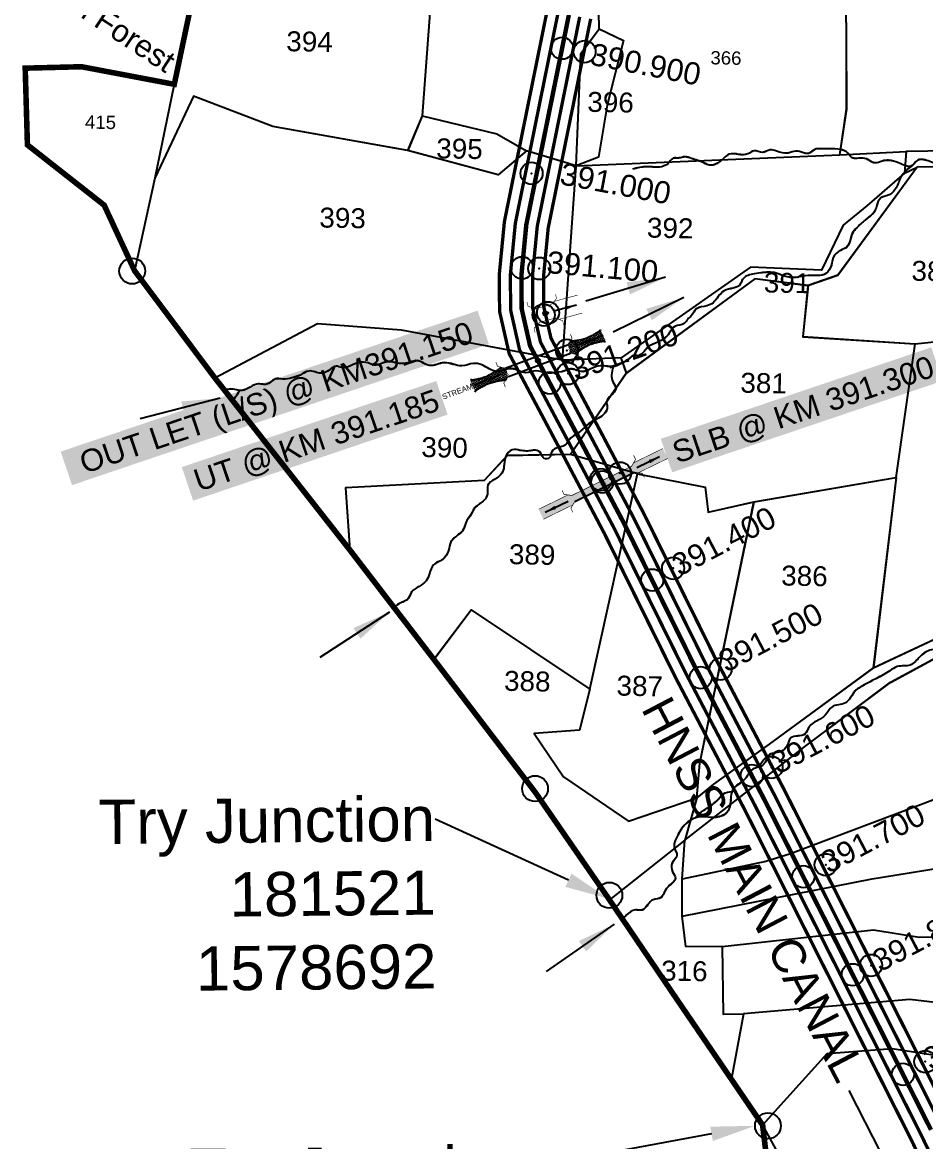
# Model space of a CAD drawing. Header units: feet. Extents: x 179896 to 184839, y 1575469 to 1580427.
# Drawn here: x 181028 to 181844, y 1578459 to 1579470 of the extents above; entities that cross this region are included whole.
import ezdxf
from ezdxf import colors
from ezdxf.entities.mleader import LeaderData, LeaderLine
from ezdxf.enums import TextEntityAlignment as Align
from ezdxf.math import Vec2, Vec3

# ---------------------------------------------------------------- set-up
doc = ezdxf.new("R2010")
doc.units = ezdxf.units.FT
doc.header["$LTSCALE"] = 15
doc.header["$MEASUREMENT"] = 0
doc.header["$PDMODE"] = 32
doc.header["$PDSIZE"] = 20
doc.linetypes.add('ACAD_ISO02W100', pattern=[15, 12, -3])
doc.linetypes.add('HIDDEN2', pattern=[0.1875, 0.125, -0.0625])
for name, color, linetype in [('CANAL1', 7, 'Continuous'), ('CSMark', 72, 'Continuous'), ('PLOT', 7, 'Continuous'), ('PLOT NO', 7, 'Continuous'), ('STRUCTURE', 5, 'Continuous'), ('TANKS-STREAM', 4, 'Continuous'), ('VILLAGE STONES', 240, 'Continuous')]:
    doc.layers.add(name, color=color, linetype=linetype)
doc.layers.add('VILLAGE BOUNDRY', color=5, linetype='HIDDEN2', lineweight=100)
doc.styles.get("Standard").update_dxf_attribs({"font": 'arial.ttf'})
doc.dimstyles.get("Standard").update_dxf_attribs({"dimtxt": 0.18, "dimasz": 35, "dimexe": 0.18, "dimexo": 0.0625, "dimgap": 0.09, "dimtad": 0, "dimtih": 1, "dimtoh": 1, "dimdec": 4, "dimzin": 0, "dimdsep": 46, "dimtxsty": 'Standard', "dimcen": 0.09, "dimadec": 0, "dimazin": 0, "dimtfac": 1, "dimtdec": 4, "dimtofl": 0, "dimtmove": 0, "dimatfit": 3, "dimfxl": 1, "dimtolj": 1, "dimtzin": 0, "dimarcsym": 0})

# ---------------------------------------------------------------- blocks, each defined once
blk = doc.blocks.new('UT')
at = {"layer": 'STRUCTURE'}
h = blk.add_hatch(dxfattribs=at)
h.set_pattern_fill('DASH', color=150, scale=8, angle=-39.6278, style=0)
h.set_pattern_definition([(320.372247933, (-4370.464, -6260.8811), (1.40800153113, 0.132407282), [1, -1])])
h.paths.add_polyline_path([(765163, 1700681.9), (765165.6, 1700680.6), (765167.2, 1700680.3), (765169.1, 1700680), (765172.4, 1700679.6), (765176.4, 1700679.3), (765179.5, 1700679.5), (765183.1, 1700679.9), (765187.7, 1700680.9), (765188.9, 1700681.2), (765193.1, 1700682.2), (765196.1, 1700680.2), (765196.1, 1700672.2), (765193.1, 1700670.2), (765190.5, 1700670.8), (765188.1, 1700671.3), (765185.5, 1700671.8), (765183.6, 1700672.1), (765181, 1700672.5), (765180.3, 1700672.5), (765178.5, 1700672.6), (765176.7, 1700672.6), (765174.6, 1700672.5), (765172.5, 1700672.3), (765170.4, 1700672), (765168.5, 1700671.7), (765166.1, 1700671.2), (765165, 1700670.8), (765163, 1700669.7)])
h.paths.add_polyline_path([(765259.1, 1700682.2), (765256.1, 1700680.2), (765256.1, 1700672.2), (765259.1, 1700670.2), (765261.9, 1700671), (765264.4, 1700671.6), (765266.4, 1700672), (765269.1, 1700672.5), (765272.7, 1700673), (765276.1, 1700673.1), (765278.6, 1700672.9), (765281.2, 1700672.7), (765283.9, 1700672.3), (765286.4, 1700671.9), (765288, 1700671.3), (765289.2, 1700670.6), (765289.1, 1700682.7), (765287.6, 1700681.8), (765285.7, 1700681.2), (765283, 1700680.7), (765281.2, 1700680.4), (765276.7, 1700679.9), (765272.7, 1700679.9), (765268.7, 1700680.3), (765264.8, 1700681), (765261.2, 1700681.7)])
at = {"layer": 'STRUCTURE', "color": 150, "const_width": 0.628}
for points in [[(765190.1, 1700688.2), (765190.1, 1700684.2), (765196.1, 1700680.2), (765256.1, 1700680.2), (765262.1, 1700684.2), (765262.1, 1700688.2)], [(765190.1, 1700664.2), (765190.1, 1700668.2), (765196.1, 1700672.2), (765256.1, 1700672.2), (765262.1, 1700668.2), (765262.1, 1700664.2)]]:
    blk.add_lwpolyline(points, dxfattribs=at)
at = {"layer": 'STRUCTURE', "color": 150}
for points in [[(765196.1, 1700680.2), (765256.1, 1700680.2)], [(765196.1, 1700672.2), (765256.1, 1700672.2)], [(765196.1, 1700672.2), (765256.1, 1700672.2)]]:
    blk.add_lwpolyline(points, dxfattribs=at)
at = {"layer": 'STRUCTURE', "color": 0}
blk.add_circle((765226.1, 1700676.2), 1.89, dxfattribs=at)
at = {"layer": 'STRUCTURE', "color": 150}
for points in [[(765163, 1700681.9), (765164.4, 1700681.1), (765167.9, 1700680.2), (765171.2, 1700679.8), (765176.1, 1700679.4), (765184.7, 1700680.3), (765193.1, 1700682.2)], [(765289.1, 1700682.7), (765287.8, 1700681.9), (765284.3, 1700680.9), (765280.9, 1700680.4), (765276.1, 1700679.8), (765267.4, 1700680.5), (765259.1, 1700682.2)], [(765163, 1700669.7), (765164.3, 1700670.6), (765167.8, 1700671.6), (765171.2, 1700672.1), (765176, 1700672.6), (765184.7, 1700672), (765193.1, 1700670.2)], [(765289.2, 1700670.6), (765287.8, 1700671.4), (765284.2, 1700672.3), (765280.9, 1700672.7), (765276.1, 1700673.1), (765267.4, 1700672.2), (765259.1, 1700670.2)]]:
    blk.add_spline(points, degree=3, dxfattribs=at)
at = {"layer": 'STRUCTURE', "color": 0}
blk.add_text('STREAM', height=5, dxfattribs=at).set_placement((765148.2, 1700675.8), align=Align.MIDDLE_CENTER)
for points in [[(765190.9, 1700676), (765164.2, 1700675.8)], [(765289.3, 1700676.7), (765265.4, 1700676.4)]]:
    blk.add_leader(points, dimstyle='Standard', override={"dimasz": 10, "dimgap": 0.09, "dimtad": 0}, dxfattribs=at)
blk = doc.blocks.new('OT')
at = {"layer": 'STRUCTURE', "color": 190}
for points, const_width in [([(769775.2, 1706601.8), (769775.2, 1706597.8), (769769.2, 1706593.8), (769761.8, 1706593.8), (769754.4, 1706593.8), (769748.4, 1706597.8), (769748.4, 1706601.8)], 0.5), ([(769751.4, 1706595.8), (769729.4, 1706595.8)], 0.5), ([(769761.8, 1706593.8), (769761.8, 1706581)], 2.5), ([(769751.4, 1706579), (769729.4, 1706579)], 0.5), ([(769748.4, 1706573), (769748.4, 1706577), (769754.4, 1706581), (769761.8, 1706581), (769761.8, 1706581), (769761.8, 1706581), (769769.2, 1706581), (769775.2, 1706577), (769775.2, 1706573)], 0.5)]:
    blk.add_lwpolyline(points, dxfattribs=dict(at, const_width=const_width))
at = {"layer": 'STRUCTURE', "color": 0}
blk.add_circle((769761.8, 1706587.4), 1.87, dxfattribs=at)
blk.add_leader([(769732.6, 1706587.4), (769753.8, 1706587.4)], dimstyle='Standard', override={"dimasz": 10, "dimgap": 0.09, "dimtad": 0}, dxfattribs=at)
blk = doc.blocks.new('SLB')
at = {"layer": 'STRUCTURE'}
h = blk.add_hatch(dxfattribs=at)
h.set_pattern_fill('DOTS', color=6, scale=20, angle=320.3722, style=0)
h.set_pattern_definition([(320.372247934, (-159.4327, -72.9564), (1.2786241598, 0.5641323054), [0, -1.25])])
h.paths.add_polyline_path([(769699.5, 1706871.1), (769699.5, 1706861.1), (769729.1, 1706861.1), (769732.1, 1706863.1), (769792.1, 1706863.1), (769795.1, 1706861.1), (769824.7, 1706861.1), (769824.7, 1706871.1), (769795.1, 1706871.1), (769792.1, 1706869.1), (769732.1, 1706869.1), (769729.1, 1706871.1)])
at = {"layer": 'STRUCTURE', "color": 6, "const_width": 0.628}
for points in [[(769726.1, 1706877.1), (769726.1, 1706873.1), (769732.1, 1706869.1), (769792.1, 1706869.1), (769798.1, 1706873.1), (769798.1, 1706877.1)], [(769726.1, 1706855.1), (769726.1, 1706859.1), (769732.1, 1706863.1), (769792.1, 1706863.1), (769798.1, 1706859.1), (769798.1, 1706855.1)]]:
    blk.add_lwpolyline(points, dxfattribs=at)
at = {"layer": 'STRUCTURE', "color": 6, "linetype": 'ACAD_ISO02W100', "ltscale": 0.5, "const_width": 0.5}
for points in [[(769699.5, 1706871.1), (769729.1, 1706871.1)], [(769795.1, 1706871.1), (769824.7, 1706871.1)], [(769699.5, 1706861.1), (769729.1, 1706861.1)], [(769795.1, 1706861.1), (769824.7, 1706861.1)]]:
    blk.add_lwpolyline(points, dxfattribs=at)
at = {"layer": 'STRUCTURE', "color": 6}
blk.add_lwpolyline([(769732.1, 1706863.1), (769792.1, 1706863.1)], dxfattribs=at)
blk.add_lwpolyline([(769732.1, 1706863.1), (769792.1, 1706863.1)], dxfattribs=at)
at = {"layer": 'STRUCTURE', "color": 0}
blk.add_circle((769762.1, 1706866.1), 1.24, dxfattribs=at)
for points in [[(769703.8, 1706866), (769726.7, 1706866)], [(769818.6, 1706865.8), (769795.7, 1706865.8)]]:
    blk.add_leader(points, dimstyle='Standard', override={"dimasz": 10, "dimgap": 0.09, "dimtad": 0}, dxfattribs=at)

msp = doc.modelspace()

# ---------------------------------------------------------------- linework, layer by layer
at = {"layer": 'CANAL1', "color": 1, "const_width": 3}
for points in [[(181502.1, 1579481), (181463.5, 1579290.5), (181458.9, 1579243), (181459.1, 1579209.3), (181467.8, 1579171), (181516.4, 1579079.6), (181553.8, 1579008.6), (181618.1, 1578878.5), (181681.1, 1578758.1), (181831.3, 1578460.5), (181881.5, 1578356)], [(181541.5, 1579473.7), (181503.1, 1579284.6), (181498.9, 1579241.2), (181499, 1579213.9), (181505.6, 1579185), (181551.7, 1579098.3), (181589.4, 1579026.8), (181653.7, 1578896.7), (181716.7, 1578776.4), (181867.2, 1578478.2)]]:
    msp.add_lwpolyline(points, dxfattribs=at)
at = {"layer": 'CANAL1', "color": 5, "const_width": 3}
for points in [[(181512, 1579479.2), (181473.4, 1579289.1), (181468.9, 1579242.6), (181469.1, 1579210.5), (181477.2, 1579174.5), (181525.2, 1579084.2), (181562.7, 1579013.2), (181627, 1578883), (181690, 1578762.7), (181840.2, 1578465), (181890.3, 1578360.8)], [(181531.6, 1579475.5), (181493.2, 1579286.1), (181488.9, 1579241.7), (181489, 1579212.8), (181496.1, 1579181.5), (181542.9, 1579093.6), (181580.5, 1579022.3), (181644.8, 1578892.1), (181707.8, 1578771.8), (181858.2, 1578473.8)]]:
    msp.add_lwpolyline(points, dxfattribs=at)
at = {"layer": 'CANAL1', "color": 1, "linetype": 'HIDDEN2', "ltscale": 5, "const_width": 4}
msp.add_lwpolyline([(181521.8, 1579477.3), (181483.3, 1579287.6), (181478.9, 1579242.1), (181479.1, 1579211.6), (181486.7, 1579178), (181534, 1579088.9), (181571.6, 1579017.7), (181635.9, 1578887.6), (181698.9, 1578767.2), (181849.2, 1578469.4)], dxfattribs=at)
at = {"layer": 'CSMark', "color": 3}
for p in [(181515.7, 1579447.1), (181479.5, 1579248.6), (181479.5, 1579248.6), (181504.5, 1579144.5), (181550.8, 1579057.1), (181597.1, 1578966.3), (181640.9, 1578878.1), (181687.2, 1578789.5), (181733.8, 1578698.2), (181778.5, 1578609.5), (181823.9, 1578519.6)]:
    msp.add_point(p, dxfattribs=at)
at = {"layer": 'CSMark', "color": 2}
for p in [(181536, 1579444), (181488, 1579334, 2), (181495, 1579248), (181499, 1579206), (181503, 1579208, 5), (181520, 1579174, 6), (181521, 1579153), (181568, 1579063), (181552, 1579055), (181616, 1578977), (181659, 1578886), (181705, 1578797), (181754, 1578709), (181795, 1578618), (181844, 1578531)]:
    msp.add_point(p, dxfattribs=at)
at = {"layer": 'PLOT', "lineweight": -2}
for points in [[(181528.3, 1579340.8), (181532.6, 1579442.4), (181549.2, 1579464.6), (181548.7, 1579495.3), (181508.7, 1579589.3), (181491.9, 1579600.3), (181520.5, 1579654.1), (181509.1, 1579724.8), (181505.5, 1579751.9), (181524.2, 1579787.2), (181523, 1579882), (181481.5, 1580006.3), (181500.5, 1580036.7)], [(181528.3, 1579340.8), (181532.6, 1579442.5), (181549.3, 1579464.7), (181548.7, 1579495.4), (181508.7, 1579589.4), (181491.9, 1579600.4), (181520.5, 1579654.1), (181509.1, 1579724.8), (181505.5, 1579751.9), (181524.2, 1579787.3), (181523, 1579882.1), (181481.6, 1580006.3), (181500.5, 1580036.7)], [(181185.4, 1579513.8), (181291.2, 1579518.6), (181375.4, 1579517.8), (181396, 1579479.1), (181389.2, 1579386), (181376.1, 1579354.7)], [(181185.4, 1579513.8), (181291.2, 1579518.6), (181375.3, 1579517.8), (181396, 1579479), (181389.2, 1579386), (181376, 1579354.7)], [(181528.3, 1579340.8), (181766.7, 1579350.8), (181773, 1579392.1), (181772.7, 1579461.2), (181771.9, 1579516.7)], [(181528.3, 1579340.8), (181766.7, 1579350.7), (181772.9, 1579392.1), (181772.7, 1579461.1), (181771.8, 1579516.6)], [(181549.3, 1579464.7), (181571.3, 1579454.2), (181556.4, 1579395.8), (181548.7, 1579348.7), (181528.3, 1579340.8)], [(181549.2, 1579464.6), (181571.3, 1579454.2), (181556.4, 1579395.7), (181548.7, 1579348.7), (181528.3, 1579340.8)], [(181165, 1579414.5), (181147.5, 1579329.7)], [(181165, 1579414.5), (181147.5, 1579329.6)], [(181825.2, 1579334.2), (181791.3, 1579304.7), (181769.8, 1579287.3), (181750.2, 1579246.5), (181686, 1579249.3), (181569, 1579167.3), (181516.1, 1579165.2), (181528.3, 1579340.8), (181483.5, 1579354.4), (181457.8, 1579332.6), (181376.1, 1579354.7), (181254.1, 1579376.5), (181182.5, 1579403.9), (181147.5, 1579329.7), (181129.1, 1579246)], [(181825.2, 1579334.1), (181791.2, 1579304.7), (181769.7, 1579287.2), (181750.2, 1579246.5), (181686, 1579249.3), (181569, 1579167.2), (181516.1, 1579165.1), (181528.3, 1579340.8), (181483.5, 1579354.4), (181457.8, 1579332.6), (181376, 1579354.7), (181254.1, 1579376.4), (181182.5, 1579403.8), (181147.5, 1579329.6), (181129.1, 1579245.9)], [(181389.2, 1579386), (181456.7, 1579369.8), (181483.5, 1579354.4)], [(181389.2, 1579386), (181456.7, 1579369.7), (181483.5, 1579354.4)], [(182032.2, 1579374.8), (181931.4, 1579351), (181885.2, 1579354.7), (181826.9, 1579353.8), (181825.2, 1579334.2), (181836.7, 1579339.5)], [(182032.2, 1579374.8), (181931.4, 1579351), (181885.2, 1579354.7), (181826.9, 1579353.8), (181825.2, 1579334.1), (181836.6, 1579339.5)], [(182034.4, 1579363.6), (181920.8, 1579340.2), (181836.7, 1579339.5), (181764.9, 1579241.9), (181738, 1579232.5), (181733.4, 1579186.4), (181835, 1579179.8), (181917.6, 1579188.5), (181917.3, 1579276.8), (181920.8, 1579340.2)], [(182034.4, 1579363.5), (181920.8, 1579340.1), (181836.6, 1579339.5), (181764.9, 1579241.8), (181737.9, 1579232.4), (181733.4, 1579186.3), (181835, 1579179.8), (181917.5, 1579188.5), (181917.3, 1579276.7), (181920.8, 1579340.1)], [(181766.7, 1579350.8), (181826.9, 1579353.8)], [(181766.7, 1579350.7), (181826.9, 1579353.8)], [(181738, 1579232.5), (181689.8, 1579238.8), (181573.9, 1579153.6), (181569, 1579167.3)], [(181737.9, 1579232.4), (181689.8, 1579238.8), (181573.9, 1579153.5), (181569, 1579167.2)], [(181516.1, 1579165.2), (181370.4, 1579192.4), (181294.6, 1579198.1), (181201.8, 1579149)], [(181516.1, 1579165.1), (181370.4, 1579192.4), (181294.6, 1579198), (181201.8, 1579148.9)], [(181626.6, 1578731.3), (181734.8, 1578815.5), (181812.7, 1578874), (181895.2, 1578918.7), (181967.1, 1578930.6), (181997.5, 1578929.3), (182071.4, 1578958.9), (182128.7, 1578975.6), (182195.1, 1578962.2), (182242.7, 1579013), (182373.4, 1579015.2), (182429, 1579053.8), (182418.7, 1579073.3), (182373.9, 1579152.2), (182360.1, 1579176.4), (182315.3, 1579190.6)], [(181626.6, 1578731.3), (181734.7, 1578815.5), (181812.7, 1578873.9), (181895.2, 1578918.7), (181967.1, 1578930.5), (181997.5, 1578929.2), (182071.4, 1578958.9), (182128.6, 1578975.6), (182195.1, 1578962.2), (182242.7, 1579013), (182373.4, 1579015.2), (182429, 1579053.7), (182418.7, 1579073.2), (182373.8, 1579152.1), (182360.1, 1579176.4), (182315.3, 1579190.6)], [(181797, 1578886.9), (181867.1, 1578919.8), (181912.8, 1578937.6), (181935.4, 1579185.5), (181917.5, 1579188.5)], [(181797.1, 1578886.9), (181867.1, 1578919.8), (181912.8, 1578937.6), (181935.4, 1579185.6), (181917.6, 1579188.5)], [(181583.8, 1579062.4), (181645, 1579050.4), (181647.7, 1579027.6), (181689.2, 1579037.2), (181817.6, 1579059), (181835, 1579179.8)], [(181583.8, 1579062.3), (181645, 1579050.3), (181647.7, 1579027.6), (181689.1, 1579037.1), (181817.6, 1579059), (181835, 1579179.8)], [(181573.9, 1579153.6), (181523.4, 1579079.9), (181465.9, 1579078.9), (181445.3, 1579056.5), (181319.8, 1579049.8), (181323.8, 1578993.6)], [(181573.9, 1579153.5), (181523.3, 1579079.8), (181465.9, 1579078.8), (181445.3, 1579056.4), (181319.8, 1579049.8), (181323.7, 1578993.5)], [(181399.7, 1578894.7), (181433.3, 1578939.5), (181540.6, 1578867.7), (181583.8, 1579062.4), (181523.4, 1579079.9)], [(181399.7, 1578894.6), (181433.3, 1578939.5), (181540.6, 1578867.6), (181583.8, 1579062.3), (181523.3, 1579079.8)], [(181817.6, 1579059), (181797.1, 1578886.9), (181702.8, 1578817.9), (181652.7, 1578781.8), (181637.5, 1578769.4)], [(181817.6, 1579059), (181797, 1578886.9), (181702.8, 1578817.9), (181652.6, 1578781.8), (181637.5, 1578769.4)], [(181637.5, 1578769.4), (181640.1, 1578800.9), (181689.2, 1579037.2)], [(181637.5, 1578769.4), (181640.1, 1578800.9), (181689.1, 1579037.1)], [(181997.5, 1578929.3), (182013.1, 1578916.9), (182035.8, 1578873.1), (182023.6, 1578827.4), (182031.7, 1578811.9), (182027.8, 1578794.2), (181871.6, 1578775.3), (181722.3, 1578718.8), (181700, 1578711.9), (181624.3, 1578696)], [(181997.5, 1578929.2), (182013.1, 1578916.9), (182035.8, 1578873.1), (182023.5, 1578827.4), (182031.7, 1578811.9), (182027.8, 1578794.2), (181871.6, 1578775.2), (181722.2, 1578718.8), (181700, 1578711.8), (181624.3, 1578695.9)], [(181540.6, 1578867.7), (181531.3, 1578830.6), (181490.5, 1578827.6), (181517, 1578788.5), (181575.7, 1578748.5), (181637.5, 1578769.4), (181626.6, 1578731.3), (181558.5, 1578677.2)], [(181540.6, 1578867.6), (181531.3, 1578830.6), (181490.5, 1578827.6), (181517, 1578788.4), (181575.7, 1578748.5), (181637.5, 1578769.4), (181626.6, 1578731.3), (181558.5, 1578677.2)], [(181624.1, 1578662.5), (181796, 1578696.4), (181881.8, 1578710), (181895, 1578717.3), (181980.5, 1578722.8), (182073.4, 1578727.1), (182072.9, 1578779.4), (182058.8, 1578783), (182061.4, 1578806.9), (182031.7, 1578811.9)], [(181624.1, 1578662.4), (181796, 1578696.4), (181881.7, 1578710), (181895, 1578717.2), (181980.5, 1578722.8), (182073.4, 1578727.1), (182072.9, 1578779.4), (182058.8, 1578782.9), (182061.3, 1578806.9), (182031.7, 1578811.9)], [(182240.7, 1578761.7), (182233, 1578740.8), (182215.2, 1578682), (182206.3, 1578699.4), (182139.9, 1578665.2), (182120.6, 1578632.3), (182114.5, 1578631.6), (182073.9, 1578630.8), (182060.8, 1578633.4), (182060.9, 1578646.2), (181838.5, 1578643.2), (181797.2, 1578650), (181660.4, 1578634.9), (181627.5, 1578635), (181624.1, 1578662.5), (181624.3, 1578696), (181626.6, 1578731.3)], [(182240.6, 1578761.7), (182232.9, 1578740.8), (182215.2, 1578682), (182206.3, 1578699.4), (182139.9, 1578665.2), (182120.6, 1578632.2), (182114.5, 1578631.5), (182073.9, 1578630.8), (182060.8, 1578633.3), (182060.9, 1578646.2), (181838.5, 1578643.1), (181797.2, 1578649.9), (181660.4, 1578634.8), (181627.5, 1578635), (181624.1, 1578662.4), (181624.3, 1578695.9), (181626.6, 1578731.3)], [(181660.4, 1578634.9), (181661.3, 1578574), (181679.6, 1578574.1), (181668.9, 1578515.9)], [(181660.4, 1578634.8), (181661.3, 1578573.9), (181679.6, 1578574.1), (181668.8, 1578515.8)], [(181696.9, 1578473.7), (181755.4, 1578538.3), (181814.2, 1578542.9), (181874.3, 1578533.6), (182037.6, 1578505.4), (182052.5, 1578554.3), (182072.6, 1578586.7), (182073.9, 1578630.8)], [(181697, 1578473.7), (181755.4, 1578538.4), (181814.2, 1578543), (181874.4, 1578533.6), (182037.6, 1578505.5), (182052.5, 1578554.4), (182072.7, 1578586.7), (182073.9, 1578630.8)], [(182052.5, 1578554.4), (181985.7, 1578568.7), (181830.1, 1578587.3), (181679.6, 1578574.1)], [(182052.5, 1578554.3), (181985.7, 1578568.7), (181830.1, 1578587.2), (181679.6, 1578574.1)], [(181696.9, 1578473.7), (181740.1, 1578394.9), (181770.7, 1578333)], [(181697, 1578473.7), (181740.1, 1578395), (181770.7, 1578333)]]:
    msp.add_lwpolyline(points, dxfattribs=at)
at = {"layer": 'TANKS-STREAM', "lineweight": -2}
for points in [[(182719.8, 1579513.7), (182715.2, 1579515.5), (182709.6, 1579518.9), (182703.9, 1579523.7), (182698.7, 1579526.5), (182691.5, 1579527.7), (182686.9, 1579533), (182683.8, 1579536.6), (182680.7, 1579540.6), (182676.1, 1579542.3), (182670.4, 1579544.4), (182665.3, 1579549.2), (182658.4, 1579558.8), (182652.9, 1579561.6), (182648.2, 1579566.3), (182645.7, 1579571.6), (182636.3, 1579576.9), (182625.9, 1579582.9), (182617.5, 1579588.7), (182604.3, 1579596.7), (182595.4, 1579604.6), (182590.5, 1579608.6), (182581.1, 1579609.3), (182572.9, 1579612), (182563.6, 1579616.3), (182557, 1579620.1), (182549.7, 1579622.1), (182542.5, 1579623.7), (182535.5, 1579628.2), (182525.3, 1579629.3), (182519.2, 1579634.1), (182515.2, 1579637.1), (182508.8, 1579640.2), (182501.1, 1579643.1), (182496.5, 1579649), (182490.7, 1579651.7), (182471.6, 1579652.8), (182459.2, 1579652.6), (182450.1, 1579652.2), (182444.8, 1579651.4), (182438.3, 1579647.3), (182431.6, 1579646.5), (182426.2, 1579646.7), (182417.7, 1579643.4), (182411.8, 1579640.2), (182404.7, 1579639.9), (182399.5, 1579637.6), (182390.4, 1579632.3), (182380.9, 1579630.1), (182378, 1579629.3), (182374.2, 1579624.2), (182370.1, 1579616.6), (182361.4, 1579613.5), (182356.7, 1579608), (182354.3, 1579603.8), (182347.2, 1579601.7), (182344, 1579598.2), (182335.4, 1579590.3), (182324.5, 1579584.2), (182313.7, 1579573.8), (182308.6, 1579571.5), (182306.5, 1579566.5), (182301.7, 1579560.6), (182289.3, 1579557.8), (182281.9, 1579550.6), (182277.4, 1579545.1), (182268.7, 1579547.2), (182259, 1579545.1), (182251.9, 1579545.1), (182243.6, 1579547.6), (182232.6, 1579550.7), (182227.7, 1579547.7), (182223.2, 1579540.5), (182221, 1579533.9), (182217.9, 1579526.9), (182211.6, 1579524), (182208.2, 1579518), (182207.7, 1579509.4), (182203.9, 1579504.1), (182198.4, 1579499.9), (182195, 1579493), (182188.2, 1579483.9), (182176.5, 1579476.6), (182170.6, 1579469.3), (182156.4, 1579456), (182153.3, 1579447.8), (182150.6, 1579436.2), (182146.1, 1579427.1), (182145, 1579419.3), (182141.8, 1579408.7), (182131.4, 1579401.5), (182125.4, 1579394.4), (182117.6, 1579390.9), (182109.2, 1579387.8), (182104.2, 1579383.2), (182097.2, 1579383), (182089, 1579382.5), (182080.4, 1579379.5), (182070.4, 1579376.8), (182059.9, 1579376.6), (182043.4, 1579372), (182027.7, 1579367.2), (182017.7, 1579367.2), (182010.5, 1579364.9), (182000.6, 1579361.6), (181994.5, 1579361.4), (181990.6, 1579361.7), (181984.7, 1579357.9), (181976.1, 1579355.7), (181967.5, 1579354.4), (181950.9, 1579350.2), (181943.2, 1579350.8), (181936.7, 1579348.5), (181930.6, 1579345.6), (181922.2, 1579346.4), (181912, 1579347.6), (181906.2, 1579346.5), (181895.7, 1579345.2), (181891.6, 1579347), (181882.1, 1579345.7), (181875, 1579346.9), (181869, 1579349.1), (181860.4, 1579347.4), (181852.7, 1579343.5), (181846.5, 1579345.3), (181836.4, 1579345.4), (181832.1, 1579341), (181819.8, 1579343.5), (181810.9, 1579345.8), (181805, 1579345.1), (181798.5, 1579343.4), (181793.7, 1579345.6), (181787.8, 1579347.8), (181777.4, 1579348.4), (181774.1, 1579352.3), (181767.4, 1579355.6), (181757.1, 1579356.1), (181749.4, 1579356.3), (181744.2, 1579355.7), (181738.3, 1579352), (181733.9, 1579352.7), (181727.1, 1579354.2), (181720, 1579352.4), (181709.6, 1579354.1), (181703.7, 1579355.2), (181697, 1579353), (181689.2, 1579354.4), (181683.6, 1579351.6), (181675.2, 1579351.2), (181666.7, 1579351.3), (181662.1, 1579348), (181654, 1579342.2), (181650.2, 1579341.3), (181643.8, 1579343.6), (181632.7, 1579347.5), (181626.8, 1579349), (181621.1, 1579347.9), (181616.2, 1579347.7), (181611.2, 1579342.7), (181605.8, 1579340), (181592.3, 1579340), (181579.2, 1579337.8)], [(182719.8, 1579513.6), (182715.2, 1579515.5), (182709.6, 1579518.9), (182703.8, 1579523.6), (182698.7, 1579526.4), (182691.4, 1579527.6), (182686.9, 1579533), (182683.8, 1579536.5), (182680.7, 1579540.5), (182676.1, 1579542.3), (182670.4, 1579544.3), (182665.2, 1579549.1), (182658.4, 1579558.7), (182652.9, 1579561.5), (182648.2, 1579566.2), (182645.7, 1579571.5), (182636.3, 1579576.9), (182625.9, 1579582.8), (182617.5, 1579588.6), (182604.2, 1579596.6), (182595.4, 1579604.6), (182590.5, 1579608.5), (182581.1, 1579609.3), (182572.9, 1579612), (182563.6, 1579616.3), (182557, 1579620.1), (182549.7, 1579622), (182542.4, 1579623.7), (182535.5, 1579628.2), (182525.3, 1579629.2), (182519.2, 1579634), (182515.2, 1579637), (182508.7, 1579640.2), (182501.1, 1579643), (182496.4, 1579649), (182490.7, 1579651.7), (182471.6, 1579652.7), (182459.2, 1579652.5), (182450.1, 1579652.1), (182444.8, 1579651.4), (182438.2, 1579647.3), (182431.6, 1579646.4), (182426.1, 1579646.6), (182417.7, 1579643.3), (182411.8, 1579640.1), (182404.7, 1579639.9), (182399.5, 1579637.6), (182390.4, 1579632.3), (182380.9, 1579630.1), (182378, 1579629.3), (182374.2, 1579624.1), (182370, 1579616.6), (182361.4, 1579613.4), (182356.7, 1579607.9), (182354.3, 1579603.7), (182347.2, 1579601.6), (182343.9, 1579598.1), (182335.4, 1579590.2), (182324.5, 1579584.1), (182313.7, 1579573.7), (182308.6, 1579571.5), (182306.4, 1579566.4), (182301.7, 1579560.6), (182289.2, 1579557.8), (182281.9, 1579550.5), (182277.4, 1579545), (182268.7, 1579547.2), (182259, 1579545), (182251.9, 1579545), (182243.6, 1579547.5), (182232.5, 1579550.6), (182227.6, 1579547.7), (182223.1, 1579540.4), (182221, 1579533.9), (182217.9, 1579526.9), (182211.5, 1579524), (182208.1, 1579518), (182207.7, 1579509.3), (182203.9, 1579504), (182198.3, 1579499.8), (182195, 1579493), (182188.1, 1579483.9), (182176.5, 1579476.5), (182170.6, 1579469.2), (182156.4, 1579455.9), (182153.3, 1579447.7), (182150.6, 1579436.2), (182146.1, 1579427.1), (182145, 1579419.2), (182141.8, 1579408.7), (182131.4, 1579401.5), (182125.3, 1579394.4), (182117.6, 1579390.8), (182109.2, 1579387.8), (182104.2, 1579383.1), (182097.1, 1579382.9), (182089, 1579382.5), (182080.4, 1579379.5), (182070.4, 1579376.8), (182059.9, 1579376.5), (182043.4, 1579371.9), (182027.7, 1579367.2), (182017.7, 1579367.1), (182010.4, 1579364.8), (182000.6, 1579361.6), (181994.5, 1579361.4), (181990.6, 1579361.6), (181984.7, 1579357.9), (181976, 1579355.7), (181967.5, 1579354.3), (181950.9, 1579350.1), (181943.2, 1579350.7), (181936.7, 1579348.5), (181930.6, 1579345.6), (181922.1, 1579346.4), (181911.9, 1579347.5), (181906.2, 1579346.4), (181895.7, 1579345.1), (181891.6, 1579346.9), (181882.1, 1579345.6), (181875, 1579346.8), (181868.9, 1579349.1), (181860.4, 1579347.3), (181852.7, 1579343.5), (181846.5, 1579345.2), (181836.4, 1579345.3), (181832.1, 1579340.9), (181819.8, 1579343.5), (181810.9, 1579345.7), (181805, 1579345.1), (181798.5, 1579343.4), (181793.7, 1579345.5), (181787.7, 1579347.8), (181777.4, 1579348.4), (181774.1, 1579352.2), (181767.4, 1579355.6), (181757.1, 1579356.1), (181749.4, 1579356.2), (181744.2, 1579355.7), (181738.2, 1579351.9), (181733.8, 1579352.7), (181727.1, 1579354.2), (181720, 1579352.4), (181709.6, 1579354.1), (181703.7, 1579355.2), (181697, 1579352.9), (181689.2, 1579354.4), (181683.6, 1579351.6), (181675.2, 1579351.1), (181666.7, 1579351.3), (181662.1, 1579347.9), (181653.9, 1579342.2), (181650.2, 1579341.3), (181643.8, 1579343.5), (181632.6, 1579347.4), (181626.8, 1579348.9), (181621.1, 1579347.8), (181616.2, 1579347.6), (181611.2, 1579342.7), (181605.7, 1579340), (181592.3, 1579339.9), (181579.2, 1579337.8)], [(181831.6, 1579340.6), (181823.1, 1579332.3), (181818.2, 1579322.1), (181811.9, 1579314.9), (181804, 1579311.8), (181800.1, 1579305.1), (181798.8, 1579300.6), (181792.1, 1579293.9), (181783.6, 1579286.3), (181778.9, 1579281.1), (181776.3, 1579274.5), (181772.9, 1579267.3), (181767.3, 1579264.4), (181760.9, 1579258), (181759.2, 1579251.1), (181754.2, 1579243.5), (181738, 1579241.7), (181727, 1579240), (181716.7, 1579241), (181709.1, 1579243.9), (181695.2, 1579244), (181687.9, 1579242.9), (181678.8, 1579238), (181676.8, 1579233.7), (181662.3, 1579227.8), (181656.9, 1579222.6), (181652.2, 1579217.1), (181646.6, 1579214.3), (181637, 1579211.4), (181632.4, 1579205.1), (181629.3, 1579202.2), (181626.1, 1579198.3), (181617.7, 1579195.7), (181612.5, 1579189.4), (181602.3, 1579181.5), (181593.9, 1579177.4), (181588.4, 1579171.4), (181583.9, 1579169.2), (181580.2, 1579169.3), (181576, 1579166.4), (181570.6, 1579162.7), (181563.3, 1579159.5), (181550.1, 1579160), (181541.5, 1579157.2), (181534.6, 1579154.7), (181523.4, 1579157.1), (181517.9, 1579155.5), (181506.9, 1579153.6), (181502.3, 1579153.6), (181492, 1579155.4), (181482.7, 1579153.7), (181470.6, 1579157.4), (181456.4, 1579154.9), (181443.1, 1579160.9), (181435.4, 1579162.2), (181425, 1579159.9), (181409.2, 1579162.8), (181395.6, 1579160.3), (181384.8, 1579164.6), (181378.1, 1579163.3), (181370.1, 1579162), (181364.8, 1579162.8), (181356.2, 1579163.4), (181347.3, 1579160.5), (181340.2, 1579162.6), (181332.1, 1579163), (181324.3, 1579160), (181316.2, 1579158.4), (181311.3, 1579159.8), (181305.5, 1579156.4), (181297.8, 1579153.3), (181286.6, 1579155.3), (181278.8, 1579151.6), (181271.4, 1579149.1), (181263.1, 1579148), (181256.2, 1579148.1), (181248.5, 1579143.3), (181245, 1579143.4), (181239.5, 1579143.5), (181231.7, 1579139.7), (181224.5, 1579137.6), (181218.2, 1579138.9), (181210.2, 1579138.3)], [(181831.6, 1579340.7), (181823.1, 1579332.3), (181818.2, 1579322.1), (181812, 1579314.9), (181804, 1579311.8), (181800.1, 1579305.2), (181798.8, 1579300.6), (181792.2, 1579293.9), (181783.6, 1579286.4), (181778.9, 1579281.1), (181776.4, 1579274.6), (181773, 1579267.3), (181767.3, 1579264.4), (181760.9, 1579258), (181759.2, 1579251.2), (181754.2, 1579243.5), (181738, 1579241.7), (181727, 1579240), (181716.7, 1579241.1), (181709.1, 1579243.9), (181695.2, 1579244.1), (181687.9, 1579242.9), (181678.8, 1579238.1), (181676.8, 1579233.8), (181662.3, 1579227.9), (181656.9, 1579222.7), (181652.2, 1579217.1), (181646.6, 1579214.3), (181637.1, 1579211.5), (181632.4, 1579205.2), (181629.3, 1579202.2), (181626.1, 1579198.3), (181617.7, 1579195.7), (181612.5, 1579189.5), (181602.3, 1579181.5), (181593.9, 1579177.5), (181588.4, 1579171.5), (181583.9, 1579169.2), (181580.3, 1579169.4), (181576.1, 1579166.4), (181570.6, 1579162.7), (181563.4, 1579159.5), (181550.2, 1579160), (181541.5, 1579157.3), (181534.6, 1579154.8), (181523.4, 1579157.2), (181518, 1579155.5), (181507, 1579153.7), (181502.3, 1579153.6), (181492.1, 1579155.5), (181482.7, 1579153.8), (181470.6, 1579157.5), (181456.4, 1579155), (181443.1, 1579160.9), (181435.4, 1579162.2), (181425, 1579160), (181409.3, 1579162.9), (181395.6, 1579160.4), (181384.8, 1579164.7), (181378.1, 1579163.3), (181370.2, 1579162), (181364.8, 1579162.9), (181356.2, 1579163.5), (181347.4, 1579160.6), (181340.2, 1579162.6), (181332.1, 1579163.1), (181324.3, 1579160), (181316.2, 1579158.4), (181311.3, 1579159.8), (181305.5, 1579156.4), (181297.9, 1579153.4), (181286.7, 1579155.3), (181278.8, 1579151.7), (181271.4, 1579149.2), (181263.1, 1579148), (181256.2, 1579148.2), (181248.6, 1579143.3), (181245, 1579143.4), (181239.5, 1579143.5), (181231.7, 1579139.7), (181224.5, 1579137.7), (181218.2, 1579139), (181210.3, 1579138.3)], [(181561.7, 1579159.3), (181560.4, 1579151.9), (181561.6, 1579145.7), (181564.1, 1579139.3), (181555.9, 1579127.4), (181556.4, 1579123.1), (181554.1, 1579116.8), (181548.6, 1579112.9), (181541.2, 1579108.9), (181529.7, 1579099), (181522.1, 1579093.2), (181519.7, 1579089.4), (181512.6, 1579086.3), (181506.3, 1579082.5), (181504.3, 1579077), (181499.4, 1579076.2), (181496.3, 1579081.1), (181491.7, 1579083.8), (181488, 1579083.4), (181483.3, 1579083), (181477.6, 1579083.6), (181470.6, 1579084.2), (181464.5, 1579077.3), (181463.1, 1579068.9), (181461.3, 1579063), (181454.7, 1579057.5), (181448.6, 1579052.2), (181448.1, 1579044), (181445.3, 1579038.5), (181436.8, 1579031.8), (181433.4, 1579026), (181428.6, 1579018.1), (181426, 1579011.4), (181422.1, 1579007.7), (181415.2, 1579000.9), (181412.9, 1578993), (181407.7, 1578985.1), (181399.3, 1578980.1), (181395.8, 1578972.2), (181392.7, 1578965.6), (181386.3, 1578960.6), (181379.8, 1578955.9), (181376.6, 1578949.7), (181368.1, 1578944.9), (181363.9, 1578941.7)], [(181561.7, 1579159.3), (181560.4, 1579151.9), (181561.6, 1579145.6), (181564.1, 1579139.2), (181555.9, 1579127.3), (181556.4, 1579123), (181554, 1579116.8), (181548.6, 1579112.8), (181541.2, 1579108.8), (181529.7, 1579098.9), (181522.1, 1579093.2), (181519.7, 1579089.4), (181512.6, 1579086.3), (181506.3, 1579082.4), (181504.3, 1579077), (181499.4, 1579076.2), (181496.3, 1579081), (181491.6, 1579083.8), (181487.9, 1579083.4), (181483.2, 1579083), (181477.5, 1579083.6), (181470.6, 1579084.1), (181464.4, 1579077.3), (181463.1, 1579068.8), (181461.2, 1579063), (181454.6, 1579057.4), (181448.5, 1579052.1), (181448.1, 1579044), (181445.3, 1579038.5), (181436.8, 1579031.7), (181433.4, 1579025.9), (181428.6, 1579018.1), (181425.9, 1579011.3), (181422.1, 1579007.6), (181415.2, 1579000.9), (181412.9, 1578993), (181407.7, 1578985), (181399.3, 1578980), (181395.8, 1578972.2), (181392.6, 1578965.6), (181386.3, 1578960.6), (181379.8, 1578955.9), (181376.6, 1578949.7), (181368.1, 1578944.8), (181363.9, 1578941.6)], [(181223.8, 1579137.8), (181221.7, 1579133.6), (181218.5, 1579129.7)], [(181223.8, 1579137.7), (181221.7, 1579133.5), (181218.5, 1579129.7)], [(182216.4, 1578439.1), (182213.1, 1578453.9), (182199.6, 1578466.3), (182186.1, 1578469.5), (182166, 1578474.7), (182141.7, 1578480.3), (182125.4, 1578483.2), (182120.9, 1578484.2), (182119.3, 1578498.4), (182114.4, 1578515.1), (182109.4, 1578535), (182107.6, 1578550), (182105.3, 1578567.8), (182104.4, 1578585.9), (182101.5, 1578591.1), (182101.6, 1578596.8), (182099.7, 1578602.4), (182096.8, 1578608.2), (182100.4, 1578616.6), (182104.5, 1578619.2), (182116, 1578626.2), (182122.4, 1578630.1), (182132.6, 1578642.3), (182134.6, 1578647.2), (182137.4, 1578653.6), (182142.4, 1578658.3), (182146.6, 1578664.5), (182157.3, 1578668.6), (182165, 1578672), (182175, 1578676.1), (182180.5, 1578681.2), (182188.3, 1578686), (182194.8, 1578688.7), (182199.5, 1578691.8), (182208, 1578696.1), (182211, 1578697.2), (182212.8, 1578703.1), (182217.8, 1578708.8), (182220.5, 1578716), (182220.6, 1578720.9), (182223.3, 1578725.2), (182225.5, 1578731.2), (182227.7, 1578740.4), (182232.3, 1578754), (182233.9, 1578761.5), (182236.4, 1578769.5), (182238.4, 1578776.9), (182241.1, 1578786.5), (182239.1, 1578799.6), (182242, 1578808.6), (182242, 1578820.8), (182241.6, 1578833.3), (182241.8, 1578844.6), (182242.8, 1578859.4), (182237.3, 1578872.5), (182231.5, 1578887.1), (182227.7, 1578894.4), (182220.9, 1578908.3), (182214.6, 1578921.5), (182209.1, 1578940.9), (182209.4, 1578956.2), (182204.6, 1578972.3), (182203.5, 1578981.2), (182200.9, 1578983), (182194.4, 1578978), (182185.2, 1578976.2), (182178.3, 1578975.3), (182170, 1578975.9), (182164.5, 1578977.5), (182158, 1578981.1), (182150.8, 1578981.1), (182145.7, 1578981.6), (182138.4, 1578979.5), (182130.3, 1578980.8), (182126, 1578982.4), (182118.7, 1578981.4), (182107.7, 1578977.6), (182099.5, 1578976.4), (182089.2, 1578976.6), (182078.1, 1578970.7), (182066.9, 1578966.5), (182055.9, 1578964.2), (182047.4, 1578957.8), (182040.5, 1578954.6), (182035.1, 1578952.7), (182027.2, 1578951.4), (182013.5, 1578943.2), (182004.3, 1578941.5), (181996.3, 1578943.2), (181988.4, 1578941.9), (181978.2, 1578936.6), (181971.4, 1578935.9), (181964.2, 1578936.8), (181949.4, 1578932), (181936.9, 1578931.4), (181924.8, 1578931.4), (181913.5, 1578926.2), (181900.2, 1578924.6), (181884, 1578920.2), (181867.9, 1578914.4), (181859.9, 1578905.4), (181849.7, 1578903.3), (181839.3, 1578897.2), (181830.4, 1578889.5), (181818.7, 1578888.1), (181812, 1578884.3), (181799.8, 1578877.4), (181790, 1578872.2), (181780.7, 1578866), (181771.8, 1578855.3), (181759.4, 1578851.5), (181755, 1578845.9), (181748.3, 1578840.4), (181738.7, 1578833.2), (181735.4, 1578827.2), (181722.4, 1578823.6), (181719.3, 1578817), (181713.2, 1578811.3), (181702.1, 1578807.6), (181697.9, 1578799.5), (181688.2, 1578795.4), (181680.4, 1578785.7), (181670.4, 1578777.6), (181668, 1578767.1), (181664.9, 1578756.5), (181652.9, 1578751.7), (181642.6, 1578752.4), (181635.6, 1578751.2), (181627.6, 1578746), (181619.3, 1578734), (181617.3, 1578723.9), (181619.5, 1578717.7), (181615.3, 1578710.8), (181615.5, 1578702.7), (181618.2, 1578696.8), (181612.9, 1578690.3), (181608.1, 1578684.4), (181605.4, 1578679.5), (181597.9, 1578677.3), (181593.2, 1578673), (181588.1, 1578668), (181581.9, 1578668.1), (181573.6, 1578663.4), (181570.7, 1578660.3)], [(182216.4, 1578439.1), (182213.2, 1578453.9), (182199.6, 1578466.4), (182186.2, 1578469.5), (182166, 1578474.7), (182141.7, 1578480.3), (182125.4, 1578483.2), (182120.9, 1578484.3), (182119.3, 1578498.4), (182114.5, 1578515.2), (182109.4, 1578535), (182107.6, 1578550.1), (182105.3, 1578567.8), (182104.4, 1578586), (182101.5, 1578591.1), (182101.6, 1578596.8), (182099.8, 1578602.5), (182096.9, 1578608.2), (182100.4, 1578616.6), (182104.5, 1578619.2), (182116, 1578626.2), (182122.4, 1578630.2), (182132.6, 1578642.3), (182134.6, 1578647.3), (182137.5, 1578653.7), (182142.4, 1578658.4), (182146.6, 1578664.5), (182157.3, 1578668.6), (182165, 1578672.1), (182175, 1578676.2), (182180.6, 1578681.3), (182188.3, 1578686.1), (182194.8, 1578688.8), (182199.5, 1578691.8), (182208, 1578696.2), (182211, 1578697.3), (182212.9, 1578703.1), (182217.8, 1578708.9), (182220.5, 1578716), (182220.6, 1578721), (182223.3, 1578725.2), (182225.6, 1578731.3), (182227.7, 1578740.4), (182232.3, 1578754), (182234, 1578761.5), (182236.5, 1578769.5), (182238.5, 1578776.9), (182241.1, 1578786.6), (182239.1, 1578799.7), (182242.1, 1578808.7), (182242, 1578820.8), (182241.6, 1578833.3), (182241.8, 1578844.7), (182242.8, 1578859.4), (182237.3, 1578872.5), (182231.5, 1578887.2), (182227.7, 1578894.5), (182220.9, 1578908.4), (182214.7, 1578921.5), (182209.1, 1578940.9), (182209.4, 1578956.3), (182204.6, 1578972.3), (182203.5, 1578981.2), (182200.9, 1578983), (182194.5, 1578978.1), (182185.2, 1578976.3), (182178.4, 1578975.3), (182170, 1578975.9), (182164.6, 1578977.6), (182158, 1578981.2), (182150.8, 1578981.1), (182145.7, 1578981.7), (182138.5, 1578979.6), (182130.3, 1578980.9), (182126, 1578982.4), (182118.8, 1578981.4), (182107.8, 1578977.7), (182099.6, 1578976.4), (182089.2, 1578976.6), (182078.1, 1578970.7), (182066.9, 1578966.6), (182055.9, 1578964.2), (182047.4, 1578957.9), (182040.5, 1578954.6), (182035.1, 1578952.8), (182027.2, 1578951.4), (182013.5, 1578943.2), (182004.3, 1578941.6), (181996.3, 1578943.2), (181988.4, 1578941.9), (181978.2, 1578936.7), (181971.4, 1578935.9), (181964.2, 1578936.9), (181949.4, 1578932.1), (181936.9, 1578931.4), (181924.9, 1578931.5), (181913.6, 1578926.2), (181900.2, 1578924.7), (181884.1, 1578920.3), (181868, 1578914.4), (181859.9, 1578905.5), (181849.7, 1578903.3), (181839.4, 1578897.3), (181830.4, 1578889.5), (181818.7, 1578888.1), (181812, 1578884.3), (181799.8, 1578877.5), (181790, 1578872.2), (181780.7, 1578866.1), (181771.8, 1578855.4), (181759.4, 1578851.5), (181755, 1578845.9), (181748.3, 1578840.4), (181738.7, 1578833.2), (181735.4, 1578827.3), (181722.4, 1578823.6), (181719.3, 1578817), (181713.2, 1578811.4), (181702.2, 1578807.7), (181697.9, 1578799.5), (181688.2, 1578795.4), (181680.4, 1578785.7), (181670.4, 1578777.7), (181668.1, 1578767.1), (181664.9, 1578756.6), (181652.9, 1578751.8), (181642.6, 1578752.4), (181635.6, 1578751.2), (181627.6, 1578746.1), (181619.4, 1578734), (181617.3, 1578723.9), (181619.5, 1578717.7), (181615.4, 1578710.8), (181615.5, 1578702.8), (181618.2, 1578696.8), (181612.9, 1578690.4), (181608.2, 1578684.5), (181605.4, 1578679.6), (181598, 1578677.3), (181593.3, 1578673.1), (181588.1, 1578668.1), (181581.9, 1578668.2), (181573.7, 1578663.4), (181570.8, 1578660.4)], [(181636.4, 1578751.5), (181638.7, 1578754.4), (181645.1, 1578759), (181651.2, 1578763.3), (181657, 1578768.3), (181661.5, 1578773.1), (181669.2, 1578775.3)], [(181636.4, 1578751.5), (181638.7, 1578754.3), (181645.1, 1578759), (181651.2, 1578763.3), (181656.9, 1578768.2), (181661.5, 1578773.1), (181669.2, 1578775.3)]]:
    msp.add_spline(points, degree=3, dxfattribs=at)
at = {"layer": 'VILLAGE BOUNDRY', "lineweight": -2, "ltscale": 25, "const_width": 5.01}
for points in [[(181706.3, 1578396.3), (181696.9, 1578473.7), (181617.9, 1578589.6), (181557.8, 1578678.3), (181491.5, 1578774.3), (181399.7, 1578894.6), (181323.7, 1578993.5), (181201.8, 1579148.9), (181129.1, 1579245.9), (181101.6, 1579305.2), (181032.2, 1579359.7), (181030.2, 1579429.1), (181081.1, 1579430.4), (181165, 1579414.5), (181182.7, 1579498.1)], [(181706.3, 1578396.3), (181697, 1578473.7), (181617.9, 1578589.6), (181557.8, 1578678.3), (181491.5, 1578774.4), (181399.7, 1578894.7), (181323.8, 1578993.6), (181201.8, 1579149), (181129.1, 1579246), (181101.6, 1579305.3), (181032.2, 1579359.8), (181030.2, 1579429.1), (181081.1, 1579430.4), (181165, 1579414.5), (181182.7, 1579498.1)]]:
    msp.add_lwpolyline(points, dxfattribs=at)
at = {"layer": 'VILLAGE STONES', "lineweight": -2}
for centre in [(181127, 1579245.7), (181491.2, 1578777.8), (181558.4, 1578681.4), (181701.8, 1578473)]:
    msp.add_circle(centre, 11.7, dxfattribs=at)

# ---------------------------------------------------------------- block references
at = {"layer": 'STRUCTURE', "color": 0}
for name, p, rotation in [('OT', (480384.3, 3427353), 195.0915190479386), ('UT', (64521.7, -282068.3), 20.62944119423114), ('SLB', (239837.7, -292451), 26.0582171561657)]:
    msp.add_blockref(name, p, dxfattribs=dict(at, rotation=rotation))

# ---------------------------------------------------------------- texts
at = {"layer": 'CSMark', "color": 1}
for s, rotation, p in [('390.900', 348.9803, (181541.6, 1579442.3)), ('391.200', 19.8355, (181524.4, 1579155.7)), ('391.400', 27.6233, (181617.1, 1578978.2)), ('391.600', 27.6233, (181706.6, 1578799.3)), ('391.700', 27.6233, (181751.9, 1578709.5)), ('391.800', 27.6233, (181798.6, 1578620.5)), ('391.900', 27.6233, (181844.2, 1578531.6))]:
    msp.add_text(s, height=20, rotation=rotation, dxfattribs=at).set_placement(p, align=Align.MIDDLE_LEFT)
for s, rotation, p in [('391.000', 349.4123, (181512.6, 1579324.3)), ('391.100', 354.8528, (181501, 1579244, 4)), ('391.500', 27.6233, (181664.1, 1578882.4, 8))]:
    msp.add_text(s, height=20, rotation=rotation, dxfattribs=at).set_placement(p)
at = {"layer": 'PLOT NO', "lineweight": -2}
for s, height, rotation, p in [('From Forest', 20, 326.5661, (181030.2, 1579508.1)), ('366', 12.02, 358.9035, (181649.7, 1579432.6)), ('415', 12.02, 358.9035, (181084.2, 1579374.5))]:
    msp.add_text(s, height=height, rotation=rotation, dxfattribs=at).set_placement(p)
for s, p in [('394', (181287.3, 1579453.1)), ('396', (181559.5, 1579398.3)), ('395', (181422.9, 1579356.3)), ('393', (181317.2, 1579293.7)), ('392', (181613.4, 1579284.6)), ('380', (181852.6, 1579245.6)), ('391', (181719.1, 1579235)), ('381', (181697.9, 1579144.4)), ('390', (181409.4, 1579086.2)), ('389', (181488.6, 1578989.4)), ('386', (181734.8, 1578970.1)), ('388', (181484.2, 1578874.9)), ('387', (181585.9, 1578870.6)), ('316', (181626.2, 1578613))]:
    msp.add_text(s, height=18.02, rotation=358.9035, dxfattribs=at).set_placement(p, align=Align.MIDDLE_CENTER)
at = {"layer": 'STRUCTURE', "color": 5, "char_height": 20, "attachment_point": 1, "rotation": 18.6776, "bg_fill": 1, "box_fill_scale": 1.3, "bg_fill_color": 7, "bg_fill_true_color": 16777215, "bg_fill_transparency": 4390977}
for s, insert, width in [('\\pi7.7709;OUT LET (L/S) @ KM391.150', (181069.9, 1579078.7), 385.937), ('\\pi0.72756;SLB @ KM 391.300', (181612.5, 1579090.3), 246.23), ('\\pi1.1982;UT @ KM 391.185', (181179.4, 1579064.7), 230.882)]:
    msp.add_mtext(s, dxfattribs=dict(at, insert=insert, width=width))
at = {"layer": 'VILLAGE STONES'}
msp.add_text('HNSS MAIN CANAL', height=30, rotation=297.6291, dxfattribs=at).set_placement((181586.7, 1578850.1))

# ---------------------------------------------------------------- leaders
at = {"layer": 'VILLAGE BOUNDRY', "linetype": 'Continuous', "lineweight": -2}
for points, override in [([(181609, 1579240.1), (181537.2, 1579218.6)], {"dimgap": 0.09, "dimtad": 0, "dimtfill": 2, "dimtfillclr": 5}), ([(181625.7, 1579221.8), (181561.8, 1579190.4)], {"dimgap": 0.09, "dimtad": 0, "dimtfill": 2, "dimtfillclr": 5}), ([(181206.6, 1579130.9), (181134, 1579112.1)], {"dimgap": 0.09, "dimtad": 0}), ([(181359.5, 1578937.3), (181296.7, 1578896.3)], {"dimgap": 0.09, "dimtad": 0}), ([(181562.8, 1578655.3), (181501.2, 1578612.4)], {"dimgap": 0.09, "dimtad": 0})]:
    msp.add_leader(points, dimstyle='Standard', override=override, dxfattribs=at)
at = {"layer": 'VILLAGE STONES'}
msp.add_leader([(181849.8, 1578359.2), (181775.1, 1578504.9)], dimstyle='Standard', override={"dimasz": 75, "dimgap": 0.09, "dimtad": 0, "dimtfill": 2, "dimtfillclr": 5}, dxfattribs=at)
at = {"layer": 'VILLAGE STONES', "color": 1}
ml = msp.add_multileader_mtext('Standard', dxfattribs=at)
ml.set_content('Try Junction\\P181521\\P1578692', color=1)
ml.set_leader_properties()
ml.build(insert=Vec2(0, 0))
ml.multileader.update_dxf_attribs({"dogleg_length": 0.36, "arrow_head_size": 40})
ctx = ml.context
ctx.base_point, ctx.char_height, ctx.arrow_head_size, ctx.landing_gap_size, ctx.plane_origin, ctx.plane_x_axis, ctx.plane_y_axis = Vec3(181101.6, 1578747.4), 40, 40, 0.0911, Vec3(181488.9, 1578766.9), Vec3(0.999954, 0.009564), Vec3(-0.009564, 0.999954)
ctx.text_align_type = 2
notes = []
notes.append((ctx, [(1, (1, 1, 0), (181400.9, 1578750.2), (-0.999954, -0.009564), 7.830585350072124e-12, [(0, [(181557.8, 1578678.3)], 0, [])])]))
ctx.mtext.insert, ctx.mtext.text_direction, ctx.mtext.rotation, ctx.mtext.alignment, ctx.mtext.flow_direction = Vec3(181400.6, 1578770.6), Vec3(0.999954, 0.009564), 0.009564, 3, 5
ml = msp.add_multileader_mtext('Standard', dxfattribs=at)
ml.set_content('Try Junction\\P181660\\P1578486', color=1)
ml.set_leader_properties()
ml.build(insert=Vec2(0, 0))
ml.multileader.update_dxf_attribs({"dogleg_length": 0.36, "arrow_head_size": 40})
ctx = ml.context
ctx.base_point, ctx.char_height, ctx.arrow_head_size, ctx.landing_gap_size, ctx.plane_origin, ctx.plane_x_axis, ctx.plane_y_axis = Vec3(181183.6, 1578431.9), 40, 40, 0.0911, Vec3(181583.5, 1578456.2), Vec3(0.999954, 0.009564), Vec3(-0.009564, 0.999954)
ctx.text_align_type = 2
notes.append((ctx, [(1, (1, 1, 0), (181483, 1578434.8), (-0.999954, -0.009564), 7.830585350072124e-12, [(0, [(181690.1, 1578473)], 0, [])])]))
ctx.mtext.insert, ctx.mtext.text_direction, ctx.mtext.rotation, ctx.mtext.alignment, ctx.mtext.flow_direction = Vec3(181482.7, 1578455.1), Vec3(0.999954, 0.009564), 0.009564, 3, 5
for ctx, leaders in notes:
    for number, flags, end, landing, length, lines in leaders:
        leader = LeaderData()
        leader.index, (leader.has_last_leader_line, leader.has_dogleg_vector, leader.attachment_direction) = number, flags
        leader.last_leader_point, leader.dogleg_vector, leader.dogleg_length = Vec3(end), Vec3(landing), length
        for number, points, colour, breaks in lines:
            line = LeaderLine()
            line.index, line.vertices, line.color, line.breaks = number, Vec3.list(points), colors.encode_raw_color(colour), breaks
            leader.lines.append(line)
        ctx.leaders.append(leader)

doc.saveas('drawing.dxf')
